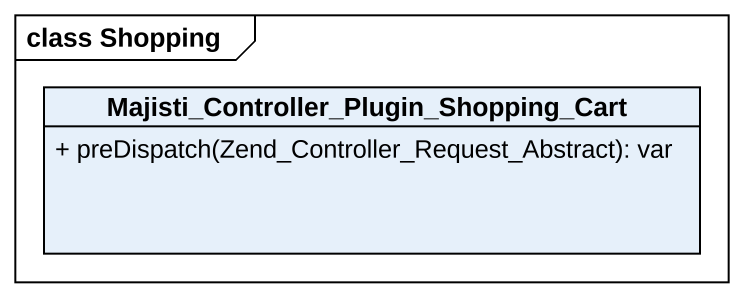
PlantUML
@startuml
mainframe class Shopping
hide circle
hide empty members
skinparam classAttributeIconSize 0
class "Majisti_Controller_Plugin_Shopping_Cart" as Majisti_Controller_Plugin {
  + preDispatch(Zend_Controller_Request_Abstract): var
}
@enduml
